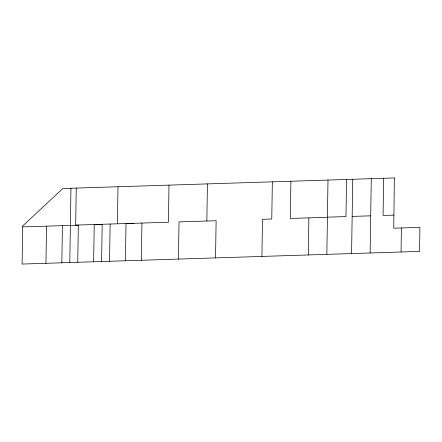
<?xml version="1.0" encoding="UTF-8"?>
<svg xmlns="http://www.w3.org/2000/svg" width="442" height="442" viewBox="0 0 442 442"><rect width="100%" height="100%" fill="white"/><g stroke="black" fill="none" stroke-linecap="round" stroke-linejoin="round"><path stroke-width="0.66" d="M45.951 263.305L46.526 226.155M61.847 262.797L62.427 225.663M69.797 262.542L70.952 188.248M76.251 188.082L75.676 225.094L168.424 222.232L168.999 185.121M77.748 262.288L78.322 225.171L22.68 226.89M93.649 261.786L94.223 224.525M101.599 261.531L102.174 224.437L94.223 224.68M109.55 261.277L110.124 224.033M117.412 223.807L117.986 186.751M125.451 260.769L126.02 223.696L133.976 223.293M141.346 260.266L141.926 223.05M178.446 259.084L179.021 221.878L216.121 220.735L215.547 257.901M206.845 221.017L207.425 183.9M261.918 256.426L262.493 219.298L271.769 219.011L272.344 181.828M290.897 181.237L290.322 218.442L327.417 217.293M308.295 254.946L308.87 217.867M326.842 254.354L327.997 180.054M346.545 179.463L345.97 216.597L327.423 217.171M351.578 253.57L352.727 179.264M370.125 252.979L371.28 178.673M383.645 178.281L383.07 215.453L393.899 215.116M401.043 251.995L401.413 227.95M352.152 216.409L370.7 215.834M394.374 177.938L393.728 228.188L419.9 227.381L419.591 251.404L22.1 264.062L22.697 225.961L62.825 188.507L394.374 177.938"/></g></svg>
